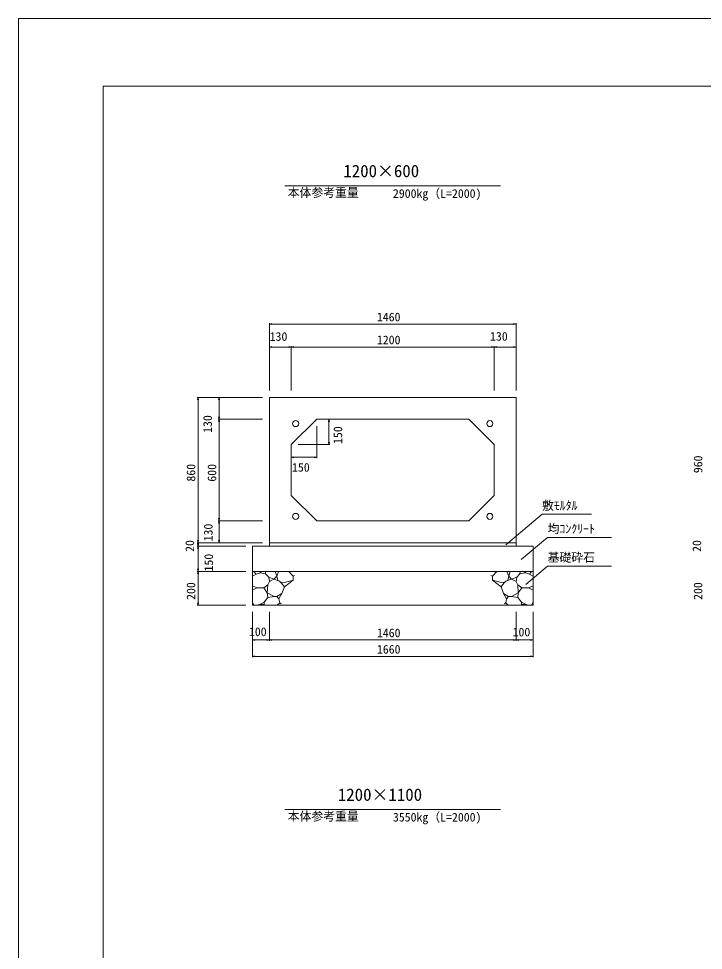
# Model space of a CAD drawing. Units: millimetres on the paper. Extents: x 0 to 841, y 0 to 594.
# Drawn here: x 0 to 202.6, y 318.4 to 594 of the extents above; entities that cross this region are included whole.
import ezdxf
from ezdxf.enums import TextEntityAlignment as Align

# ---------------------------------------------------------------- set-up
doc = ezdxf.new("R2010")
doc.units = ezdxf.units.MM
for name, color, linetype, lineweight in [('D-STR-DIM（寸法）', 7, 'Continuous', 18), ('D-STR-HTXT（旗揚げ）', 4, 'Continuous', 18), ('D-STR-STRn（構造物）', 5, 'Continuous', 18), ('D-STR（構造物外形線）', 1, 'Continuous', 18), ('D-TTL(外枠）', 2, 'Continuous', 18), ('DEFPOINTS_2', 8, 'Continuous', 18)]:
    doc.layers.add(name, color=color, linetype=linetype, lineweight=lineweight)
doc.layers.add('D-STR-TXT（文字）', color=7, linetype='Continuous')
doc.styles.add('ＭＳ ゴシック', font='')
doc.styles.get('ＭＳ ゴシック').set_extended_font_data('MS Gothic')

msp = doc.modelspace()

# ---------------------------------------------------------------- linework, layer by layer
at = {"layer": 'D-STR-DIM（寸法）'}
for p, q in [((74.173, 483.963), (74.173, 503.884)), ((74.173, 503.634), (74.923, 503.759)), ((74.173, 503.634), (74.273, 503.634)), ((74.923, 503.509), (74.173, 503.634)), ((147.073, 503.634), (74.273, 503.634)), ((146.423, 503.759), (147.173, 503.634)), ((147.173, 503.634), (146.423, 503.509)), ((147.173, 503.634), (147.073, 503.634)), ((147.173, 483.963), (147.173, 503.884)), ((74.173, 483.963), (74.173, 497.103)), ((74.173, 496.853), (74.923, 496.978)), ((74.173, 496.853), (74.273, 496.853)), ((74.923, 496.728), (74.173, 496.853)), ((80.573, 496.853), (74.273, 496.853)), ((79.923, 496.978), (80.673, 496.853)), ((80.673, 496.853), (79.923, 496.728)), ((80.673, 496.853), (80.573, 496.853)), ((80.673, 483.963), (80.673, 497.103)), ((80.673, 483.963), (80.673, 497.103)), ((80.673, 496.853), (81.423, 496.978)), ((80.673, 496.853), (80.773, 496.853)), ((81.423, 496.728), (80.673, 496.853)), ((80.773, 496.853), (140.573, 496.853)), ((139.923, 496.978), (140.673, 496.853)), ((140.673, 496.853), (139.923, 496.728)), ((140.673, 496.853), (140.573, 496.853)), ((140.673, 483.963), (140.673, 497.103)), ((140.673, 483.963), (140.673, 497.103)), ((140.673, 496.853), (141.423, 496.978)), ((140.673, 496.853), (140.773, 496.853)), ((141.423, 496.728), (140.673, 496.853)), ((140.773, 496.853), (147.073, 496.853)), ((146.423, 496.978), (147.173, 496.853)), ((147.173, 496.853), (146.423, 496.728)), ((147.173, 496.853), (147.073, 496.853)), ((147.173, 483.963), (147.173, 497.103)), ((72.173, 481.963), (52.837, 481.963)), ((52.962, 481.213), (53.087, 481.963)), ((53.087, 481.963), (53.087, 481.863)), ((53.087, 481.963), (53.212, 481.213)), ((53.087, 481.863), (53.087, 439.063)), ((72.173, 481.963), (59.033, 481.963)), ((59.158, 481.213), (59.283, 481.963)), ((59.283, 481.963), (59.283, 481.863)), ((59.283, 481.963), (59.408, 481.213)), ((59.283, 475.563), (59.283, 481.863)), ((72.173, 475.463), (59.033, 475.463)), ((72.173, 475.463), (59.033, 475.463)), ((59.283, 475.463), (59.158, 476.213)), ((59.158, 474.713), (59.283, 475.463)), ((59.408, 476.213), (59.283, 475.463)), ((59.283, 475.463), (59.283, 475.563)), ((59.283, 475.463), (59.283, 475.363)), ((59.283, 475.463), (59.408, 474.713)), ((59.283, 445.563), (59.283, 475.363)), ((90.173, 475.463), (92.049, 475.463)), ((91.674, 474.713), (91.799, 475.463)), ((91.799, 475.463), (91.799, 475.363)), ((91.799, 475.463), (91.924, 474.713)), ((91.799, 468.063), (91.799, 475.363)), ((88.173, 473.463), (88.173, 463.966)), ((91.799, 467.963), (91.674, 468.713)), ((91.924, 468.713), (91.799, 467.963)), ((80.673, 465.963), (80.673, 463.966)), ((82.673, 467.963), (92.049, 467.963)), ((91.799, 467.963), (91.799, 468.063)), ((80.673, 464.216), (81.423, 464.341)), ((80.673, 464.216), (80.773, 464.216)), ((81.423, 464.091), (80.673, 464.216)), ((88.073, 464.216), (80.773, 464.216)), ((87.423, 464.341), (88.173, 464.216)), ((88.173, 464.216), (87.423, 464.091)), ((88.173, 464.216), (88.073, 464.216)), ((72.173, 445.463), (59.033, 445.463)), ((72.173, 445.463), (59.033, 445.463)), ((59.283, 445.463), (59.158, 446.213)), ((59.158, 444.713), (59.283, 445.463)), ((59.408, 446.213), (59.283, 445.463)), ((59.283, 445.463), (59.283, 445.563)), ((59.283, 445.463), (59.283, 445.363)), ((59.283, 445.463), (59.408, 444.713)), ((59.283, 445.363), (59.283, 439.063)), ((72.173, 438.963), (52.837, 438.963)), ((72.173, 438.963), (52.837, 438.963)), ((53.087, 438.963), (52.962, 439.713)), ((52.962, 438.213), (53.087, 438.963)), ((53.087, 437.963), (52.962, 438.713)), ((53.212, 439.713), (53.087, 438.963)), ((53.087, 438.963), (53.087, 439.063)), ((53.087, 438.963), (53.087, 438.863)), ((53.087, 438.963), (53.212, 438.213)), ((53.087, 438.863), (53.087, 438.063)), ((53.212, 438.713), (53.087, 437.963)), ((72.173, 438.963), (59.033, 438.963)), ((59.283, 438.963), (59.158, 439.713)), ((59.408, 439.713), (59.283, 438.963)), ((59.283, 438.963), (59.283, 439.063)), ((67.173, 437.963), (52.837, 437.963)), ((67.173, 437.963), (52.837, 437.963)), ((52.962, 437.213), (53.087, 437.963)), ((53.087, 437.963), (53.087, 438.063)), ((53.087, 437.963), (53.087, 437.863)), ((53.087, 437.963), (53.212, 437.213)), ((53.087, 437.863), (53.087, 430.563)), ((67.173, 430.463), (52.837, 430.463)), ((67.173, 430.463), (52.837, 430.463)), ((53.087, 430.463), (52.962, 431.213)), ((52.962, 429.713), (53.087, 430.463)), ((53.212, 431.213), (53.087, 430.463)), ((53.087, 430.463), (53.087, 430.563)), ((53.087, 430.463), (53.087, 430.363)), ((53.087, 430.463), (53.212, 429.713)), ((53.087, 430.363), (53.087, 420.563)), ((67.173, 420.463), (52.837, 420.463)), ((53.087, 420.463), (52.962, 421.213)), ((53.212, 421.213), (53.087, 420.463)), ((53.087, 420.463), (53.087, 420.563)), ((69.173, 418.463), (69.173, 405.073)), ((69.173, 418.463), (69.173, 409.926)), ((74.173, 418.463), (74.173, 409.926)), ((74.173, 417.463), (74.173, 409.926)), ((147.177, 418.463), (147.177, 409.926)), ((147.177, 416.463), (147.177, 409.926)), ((152.173, 418.463), (152.173, 409.926)), ((152.173, 418.463), (152.173, 405.073)), ((69.173, 410.176), (69.923, 410.301)), ((69.173, 410.176), (69.273, 410.176)), ((69.923, 410.051), (69.173, 410.176)), ((69.273, 410.176), (74.073, 410.176)), ((73.423, 410.301), (74.173, 410.176)), ((74.173, 410.176), (73.423, 410.051)), ((74.173, 410.176), (74.073, 410.176)), ((74.173, 410.176), (74.923, 410.301)), ((74.173, 410.176), (74.273, 410.176)), ((74.923, 410.051), (74.173, 410.176)), ((74.273, 410.176), (147.077, 410.176)), ((146.427, 410.301), (147.177, 410.176)), ((147.177, 410.176), (146.427, 410.051)), ((147.177, 410.176), (147.077, 410.176)), ((147.177, 410.176), (147.927, 410.301)), ((147.177, 410.176), (147.277, 410.176)), ((147.927, 410.051), (147.177, 410.176)), ((147.277, 410.176), (152.073, 410.176)), ((151.423, 410.301), (152.173, 410.176)), ((152.173, 410.176), (151.423, 410.051)), ((152.173, 410.176), (152.073, 410.176)), ((69.173, 405.323), (69.923, 405.448)), ((69.173, 405.323), (69.273, 405.323)), ((69.923, 405.198), (69.173, 405.323)), ((69.273, 405.323), (152.073, 405.323)), ((151.423, 405.448), (152.173, 405.323)), ((152.173, 405.323), (151.423, 405.198)), ((152.173, 405.323), (152.073, 405.323))]:
    msp.add_line(p, q, dxfattribs=at)
at = {"layer": 'D-STR-HTXT（旗揚げ）'}
for p, q in [((78.781, 544.544), (142.565, 544.544)), ((144.106, 438.365), (154.839, 447.382)), ((169.501, 447.382), (154.839, 447.382)), ((148.699, 433.949), (156.498, 440.502)), ((175.423, 440.502), (156.498, 440.502)), ((150.024, 426.61), (156.498, 432.049)), ((175.361, 432.049), (156.498, 432.049)), ((78.781, 360.036), (142.565, 360.036))]:
    msp.add_line(p, q, dxfattribs=at)
at = {"layer": 'D-STR-STRn（構造物）'}
for p, q in [((74.173, 438.963), (74.173, 437.963)), ((147.173, 438.963), (147.173, 437.963)), ((69.173, 437.963), (152.173, 437.963)), ((69.173, 437.963), (69.173, 420.463)), ((152.173, 437.963), (152.173, 420.463)), ((69.173, 430.463), (152.173, 430.463)), ((70.238, 429.672), (69.574, 430.463)), ((71.408, 430.049), (70.238, 429.672)), ((71.408, 430.049), (71.79, 430.463)), ((73.024, 429.789), (71.408, 430.049)), ((73.024, 429.789), (72.987, 430.463)), ((75.895, 430.463), (76.349, 429.027)), ((76.349, 429.027), (76.909, 430.463)), ((79.898, 430.463), (81.191, 429.022)), ((141.448, 430.463), (140.156, 429.022)), ((144.997, 429.027), (144.437, 430.463)), ((145.451, 430.463), (144.997, 429.027)), ((148.322, 429.789), (148.359, 430.463)), ((148.322, 429.789), (149.939, 430.049)), ((149.939, 430.049), (149.556, 430.463)), ((149.939, 430.049), (151.109, 429.672)), ((151.109, 429.672), (151.772, 430.463)), ((70.238, 429.672), (69.173, 429.046)), ((73.999, 428.727), (73.024, 429.789)), ((73.706, 426.542), (74.176, 427.487)), ((74.176, 427.487), (73.999, 428.727)), ((75.546, 428.194), (73.999, 428.727)), ((74.176, 427.487), (75.546, 428.194)), ((76.349, 429.027), (75.546, 428.194)), ((75.546, 428.194), (77.199, 427.582)), ((76.349, 429.027), (76.662, 427.781)), ((77.199, 427.582), (77.811, 427.001)), ((77.505, 427.292), (78.628, 427.183)), ((78.628, 427.183), (81.191, 427.84)), ((78.638, 425.899), (81.191, 427.84)), ((81.191, 429.022), (81.628, 429.24)), ((81.191, 429.022), (81.191, 427.84)), ((81.191, 427.84), (81.241, 427.828)), ((140.156, 429.022), (139.718, 429.24)), ((140.156, 427.84), (140.105, 427.828)), ((140.156, 429.022), (140.156, 427.84)), ((142.719, 427.183), (140.156, 427.84)), ((142.708, 425.899), (140.156, 427.84)), ((143.841, 427.292), (142.719, 427.183)), ((144.147, 427.582), (143.535, 427.001)), ((145.801, 428.194), (144.147, 427.582)), ((144.997, 429.027), (144.684, 427.781)), ((144.997, 429.027), (145.801, 428.194)), ((145.801, 428.194), (147.347, 428.727)), ((147.17, 427.487), (145.801, 428.194)), ((147.17, 427.487), (147.347, 428.727)), ((147.641, 426.542), (147.17, 427.487)), ((147.347, 428.727), (148.322, 429.789)), ((151.109, 429.672), (152.173, 429.046)), ((70.469, 425.644), (69.173, 426.19)), ((69.173, 424.907), (70.469, 425.644)), ((70.469, 425.644), (72.506, 425.61)), ((72.506, 425.61), (73.706, 426.542)), ((73.564, 424.142), (72.506, 425.61)), ((73.564, 424.142), (73.706, 426.542)), ((77.811, 427.001), (78.638, 425.899)), ((78.638, 425.899), (77.911, 423.956)), ((143.535, 427.001), (142.708, 425.899)), ((142.708, 425.899), (143.436, 423.956)), ((147.783, 424.142), (147.641, 426.542)), ((148.84, 425.61), (147.641, 426.542)), ((147.783, 424.142), (148.84, 425.61)), ((150.877, 425.644), (148.84, 425.61)), ((150.877, 425.644), (152.173, 426.19)), ((152.173, 424.907), (150.877, 425.644)), ((72.591, 421.394), (73.691, 422.789)), ((73.691, 422.789), (73.564, 424.142)), ((73.564, 424.142), (75.55, 423.067)), ((75.55, 423.067), (73.691, 422.789)), ((76.389, 423.004), (75.55, 423.067)), ((77.911, 423.956), (76.389, 423.004)), ((76.389, 423.004), (77.022, 422.355)), ((77.022, 422.355), (77.911, 423.956)), ((77.26, 421.216), (77.022, 422.355)), ((144.324, 422.355), (143.436, 423.956)), ((143.436, 423.956), (144.957, 423.004)), ((144.087, 421.216), (144.324, 422.355)), ((144.957, 423.004), (144.324, 422.355)), ((144.957, 423.004), (145.796, 423.067)), ((147.783, 424.142), (145.796, 423.067)), ((145.796, 423.067), (147.656, 422.789)), ((147.656, 422.789), (147.783, 424.142)), ((148.755, 421.394), (147.656, 422.789)), ((69.6, 420.463), (69.173, 421.352)), ((69.173, 420.463), (152.173, 420.463)), ((71.227, 420.646), (70.468, 420.463)), ((71.227, 420.646), (72.591, 421.394)), ((72.483, 420.693), (71.227, 420.646)), ((73.008, 420.463), (72.483, 420.693)), ((72.591, 421.394), (72.617, 420.698)), ((76.506, 420.463), (77.26, 421.216)), ((77.26, 421.216), (77.65, 420.853)), ((144.087, 421.216), (143.697, 420.853)), ((144.84, 420.463), (144.087, 421.216)), ((148.338, 420.463), (148.863, 420.693)), ((148.755, 421.394), (148.73, 420.698)), ((150.12, 420.646), (148.755, 421.394)), ((148.863, 420.693), (150.12, 420.646)), ((150.12, 420.646), (150.878, 420.463)), ((151.747, 420.463), (152.173, 421.352))]:
    msp.add_line(p, q, dxfattribs=at)
at = {"layer": 'D-STR（構造物外形線）'}
for p, q in [((74.173, 438.963), (74.173, 481.963)), ((74.173, 481.963), (147.173, 481.963)), ((147.173, 481.963), (147.173, 438.963)), ((80.673, 467.963), (88.173, 475.463)), ((88.173, 475.463), (133.173, 475.463)), ((133.173, 475.463), (140.673, 467.963)), ((80.673, 452.963), (80.673, 467.963)), ((140.673, 467.963), (140.673, 452.963)), ((88.173, 445.463), (80.673, 452.963)), ((140.673, 452.963), (133.173, 445.463)), ((133.173, 445.463), (88.173, 445.463)), ((147.173, 438.963), (74.173, 438.963))]:
    msp.add_line(p, q, dxfattribs=at)
for centre in [(81.948, 474.188), (139.398, 474.188), (81.948, 446.738), (139.398, 446.738)]:
    msp.add_circle(centre, 0.9, dxfattribs=at)
at = {"layer": 'D-TTL(外枠）'}
for p, q in [((25, 574), (820, 574)), ((25, 20), (25, 574))]:
    msp.add_line(p, q, dxfattribs=at)
at = {"layer": 'DEFPOINTS_2'}
for p, q in [((0, 0), (0, 594)), ((0, 594), (841, 594))]:
    msp.add_line(p, q, dxfattribs=at)

# ---------------------------------------------------------------- texts
at = {"layer": 'D-STR-DIM（寸法）', "style": 'ＭＳ ゴシック'}
for s, p in [('1460', (105.992, 503.684)), ('130', (74.264, 497.909)), ('1200', (105.992, 496.903)), ('130', (139.457, 497.956)), ('150', (80.879, 459.2)), ('100', (68.129, 410.554)), ('1460', (105.994, 410.226)), ('100', (146.131, 410.47)), ('1660', (105.992, 405.373))]:
    msp.add_text(s, height=2.566, dxfattribs=at).set_placement(p, align=Align.BOTTOM_LEFT)
for s, p in [('130', (57.946, 471.458)), ('150', (96.497, 468.168)), ('960', (203.037, 459.525)), ('860', (53.037, 457.043)), ('600', (59.233, 457.016)), ('130', (58.143, 439.352)), ('20', (52.692, 436.235)), ('20', (202.692, 436.235)), ('150', (58.273, 430.448)), ('200', (53.037, 422.034)), ('200', (203.037, 422.034))]:
    msp.add_text(s, height=2.566, rotation=90, dxfattribs=at).set_placement(p, align=Align.BOTTOM_LEFT)
at = {"layer": 'D-STR-TXT（文字）', "style": 'ＭＳ ゴシック'}
for s, height, p in [('1200×600', 3.666, (96.054, 545.992)), ('本体参考重量', 2.566, (79.612, 540.477)), ('2900kg（L=2000)', 2.566, (110.732, 540.213)), ('敷ﾓﾙﾀﾙ', 2.566, (154.839, 447.882)), ('均ｺﾝｸﾘｰﾄ', 2.566, (156.498, 441.002)), ('基礎砕石', 2.566, (156.498, 432.549)), ('1200×1100', 3.666, (94.43, 361.485)), ('本体参考重量', 2.566, (79.612, 355.97)), ('3550kg（L=2000)', 2.566, (110.732, 355.706))]:
    msp.add_text(s, height=height, dxfattribs=at).set_placement(p, align=Align.BOTTOM_LEFT)

doc.saveas('drawing.dxf')
